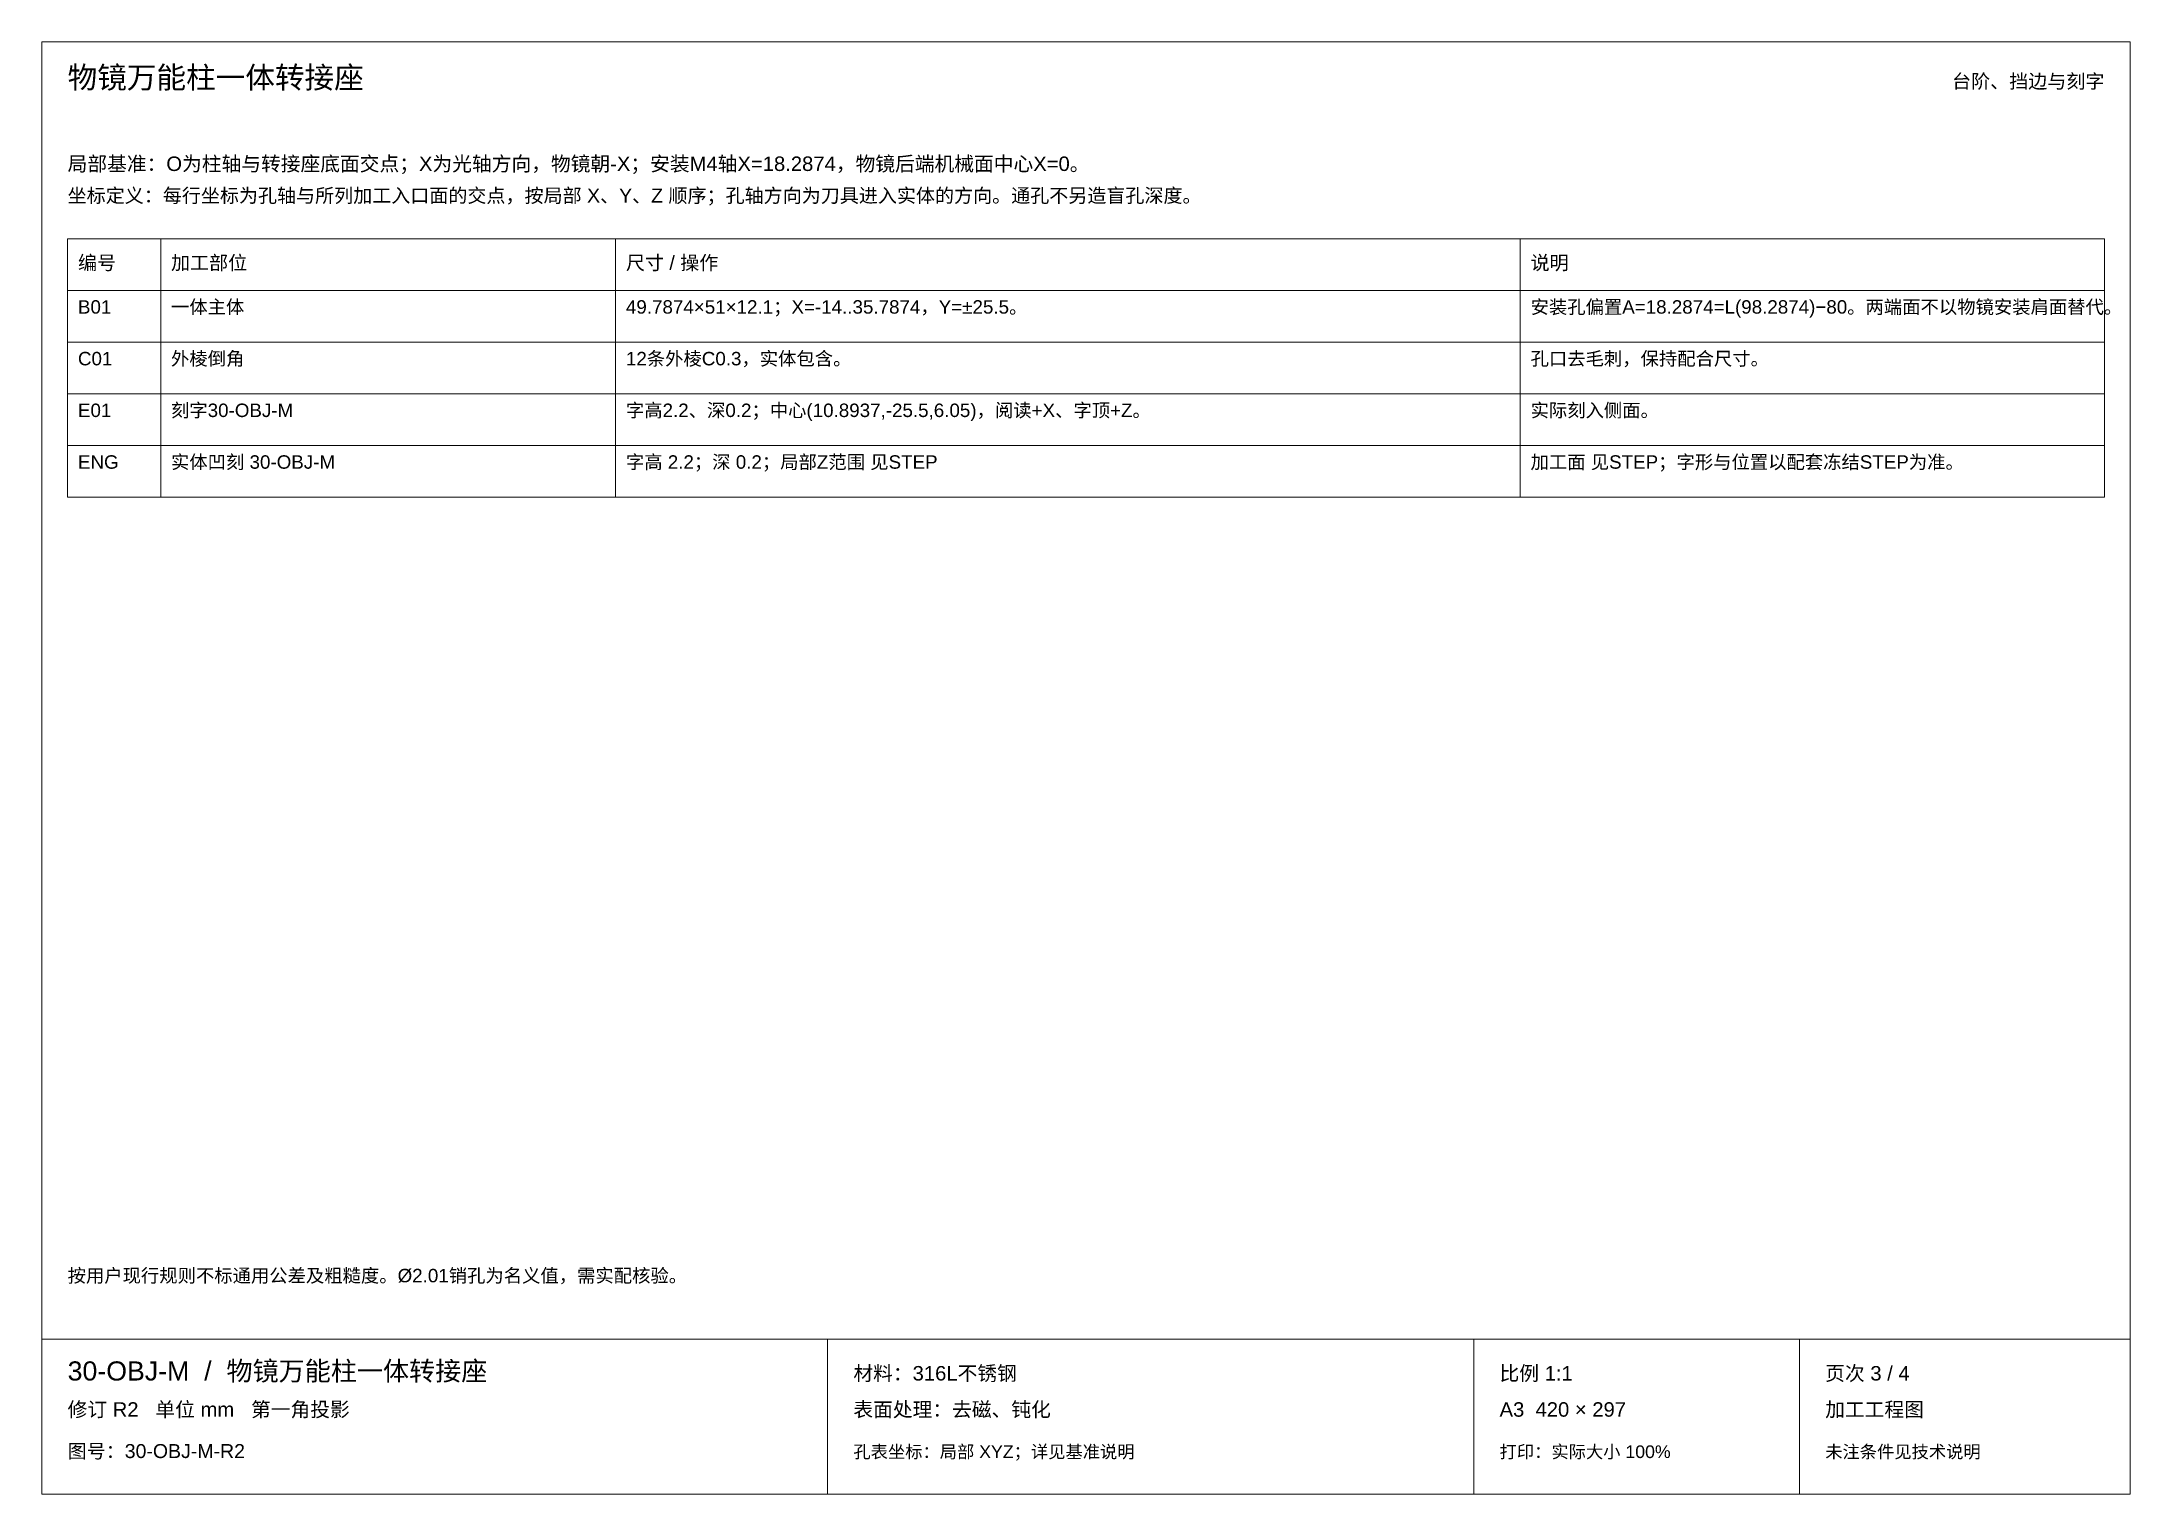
# Paper-space layout '03_孔表及加工说明' of a CAD drawing. Header units: millimetres. Extents: x 8 to 412, y 8 to 289.
import ezdxf
from ezdxf.enums import TextEntityAlignment as Align

# ---------------------------------------------------------------- set-up
doc = ezdxf.new("R2010")
doc.units = ezdxf.units.MM
doc.layers.add('ANNOTATIONS', color=7, linetype='CONTINUOUS', lineweight=18)
doc.styles.add('CJK', font='Arial Unicode.ttf')

psp = doc.layouts.new('03_孔表及加工说明')

# ---------------------------------------------------------------- linework, layer by layer
at = {"layer": 'ANNOTATIONS'}
for p, q in [((412, 289), (8, 289)), ((8, 289), (8, 8)), ((412, 8), (412, 289)), ((31, 250.9), (13, 250.9)), ((13, 250.9), (13, 240.9)), ((31, 240.9), (31, 250.9)), ((119, 250.9), (31, 250.9)), ((31, 250.9), (31, 240.9)), ((119, 240.9), (119, 250.9)), ((294, 250.9), (119, 250.9)), ((119, 250.9), (119, 240.9)), ((294, 240.9), (294, 250.9)), ((407, 250.9), (294, 250.9)), ((294, 250.9), (294, 240.9)), ((407, 240.9), (407, 250.9)), ((13, 240.9), (31, 240.9)), ((31, 240.9), (13, 240.9)), ((13, 240.9), (13, 230.9)), ((31, 240.9), (119, 240.9)), ((31, 230.9), (31, 240.9)), ((119, 240.9), (31, 240.9)), ((31, 240.9), (31, 230.9)), ((119, 240.9), (294, 240.9)), ((119, 230.9), (119, 240.9)), ((294, 240.9), (119, 240.9)), ((119, 240.9), (119, 230.9)), ((294, 240.9), (407, 240.9)), ((294, 230.9), (294, 240.9)), ((407, 240.9), (294, 240.9)), ((294, 240.9), (294, 230.9)), ((407, 230.9), (407, 240.9)), ((13, 230.9), (31, 230.9)), ((31, 230.9), (13, 230.9)), ((13, 230.9), (13, 220.9)), ((31, 230.9), (119, 230.9)), ((31, 220.9), (31, 230.9)), ((119, 230.9), (31, 230.9)), ((31, 230.9), (31, 220.9)), ((119, 230.9), (294, 230.9)), ((119, 220.9), (119, 230.9)), ((294, 230.9), (119, 230.9)), ((119, 230.9), (119, 220.9)), ((294, 230.9), (407, 230.9)), ((294, 220.9), (294, 230.9)), ((407, 230.9), (294, 230.9)), ((294, 230.9), (294, 220.9)), ((407, 220.9), (407, 230.9)), ((13, 220.9), (31, 220.9)), ((31, 220.9), (13, 220.9)), ((13, 220.9), (13, 210.9)), ((31, 220.9), (119, 220.9)), ((31, 210.9), (31, 220.9)), ((119, 220.9), (31, 220.9)), ((31, 220.9), (31, 210.9)), ((119, 220.9), (294, 220.9)), ((119, 210.9), (119, 220.9)), ((294, 220.9), (119, 220.9)), ((119, 220.9), (119, 210.9)), ((294, 220.9), (407, 220.9)), ((294, 210.9), (294, 220.9)), ((407, 220.9), (294, 220.9)), ((294, 220.9), (294, 210.9)), ((407, 210.9), (407, 220.9)), ((13, 210.9), (31, 210.9)), ((31, 210.9), (13, 210.9)), ((13, 210.9), (13, 200.9)), ((31, 210.9), (119, 210.9)), ((31, 200.9), (31, 210.9)), ((119, 210.9), (31, 210.9)), ((31, 210.9), (31, 200.9)), ((119, 210.9), (294, 210.9)), ((119, 200.9), (119, 210.9)), ((294, 210.9), (119, 210.9)), ((119, 210.9), (119, 200.9)), ((294, 210.9), (407, 210.9)), ((294, 200.9), (294, 210.9)), ((407, 210.9), (294, 210.9)), ((294, 210.9), (294, 200.9)), ((407, 200.9), (407, 210.9)), ((13, 200.9), (31, 200.9)), ((31, 200.9), (119, 200.9)), ((119, 200.9), (294, 200.9)), ((294, 200.9), (407, 200.9)), ((8, 38), (412, 38)), ((160, 8), (160, 38)), ((285, 8), (285, 38)), ((348, 8), (348, 38)), ((8, 8), (412, 8))]:
    psp.add_line(p, q, dxfattribs=at)

# ---------------------------------------------------------------- texts
at = {"layer": 'ANNOTATIONS', "style": 'CJK'}
for s, height, p in [('物镜万能柱一体转接座', 4.2, (13, 280)), ('局部基准：O为柱轴与转接座底面交点；X为光轴方向，物镜朝-X；安装M4轴X=18.2874，物镜后端机械面中心X=0。', 2.8, (13, 264)), ('坐标定义：每行坐标为孔轴与所列加工入口面的交点，按局部 X、Y、Z 顺序；孔轴方向为刀具进入实体的方向。通孔不另造盲孔深度。', 2.7, (13, 257.9)), ('编号', 2.7, (15, 244.9)), ('加工部位', 2.7, (33, 244.9)), ('尺寸 / 操作', 2.7, (121, 244.9)), ('说明', 2.7, (296, 244.9)), ('B01', 2.6, (15, 236.4)), ('一体主体', 2.6, (33, 236.4)), ('49.7874×51×12.1；X=-14..35.7874，Y=±25.5。', 2.6, (121, 236.4)), ('安装孔偏置A=18.2874=L(98.2874)−80。两端面不以物镜安装肩面替代。', 2.6, (296, 236.4)), ('C01', 2.6, (15, 226.4)), ('外棱倒角', 2.6, (33, 226.4)), ('12条外棱C0.3，实体包含。', 2.6, (121, 226.4)), ('孔口去毛刺，保持配合尺寸。', 2.6, (296, 226.4)), ('E01', 2.6, (15, 216.4)), ('刻字30-OBJ-M', 2.6, (33, 216.4)), ('字高2.2、深0.2；中心(10.8937,-25.5,6.05)，阅读+X、字顶+Z。', 2.6, (121, 216.4)), ('实际刻入侧面。', 2.6, (296, 216.4)), ('ENG', 2.6, (15, 206.4)), ('实体凹刻 30-OBJ-M', 2.6, (33, 206.4)), ('字高 2.2；深 0.2；局部Z范围 见STEP', 2.6, (121, 206.4)), ('加工面 见STEP；字形与位置以配套冻结STEP为准。', 2.6, (296, 206.4)), ('按用户现行规则不标通用公差及粗糙度。Ø2.01销孔为名义值，需实配核验。', 2.6, (13, 49)), ('30-OBJ-M  /  物镜万能柱一体转接座', 3.7, (13, 30)), ('材料：316L不锈钢', 2.8, (165, 30)), ('比例 1:1', 2.8, (290, 30)), ('页次 3 / 4', 2.8, (353, 30)), ('修订 R2   单位 mm   第一角投影', 2.8, (13, 23)), ('表面处理：去磁、钝化', 2.8, (165, 23)), ('A3  420 × 297', 2.8, (290, 23)), ('加工工程图', 2.8, (353, 23)), ('图号：30-OBJ-M-R2', 2.7, (13, 15)), ('孔表坐标：局部 XYZ；详见基准说明', 2.45, (165, 15)), ('打印：实际大小 100%', 2.45, (290, 15)), ('未注条件见技术说明', 2.45, (353, 15))]:
    psp.add_text(s, height=height, dxfattribs=at).set_placement(p)
psp.add_text('台阶、挡边与刻字', height=2.7, dxfattribs=at).set_placement((407, 280), align=Align.RIGHT)

doc.saveas('drawing.dxf')
